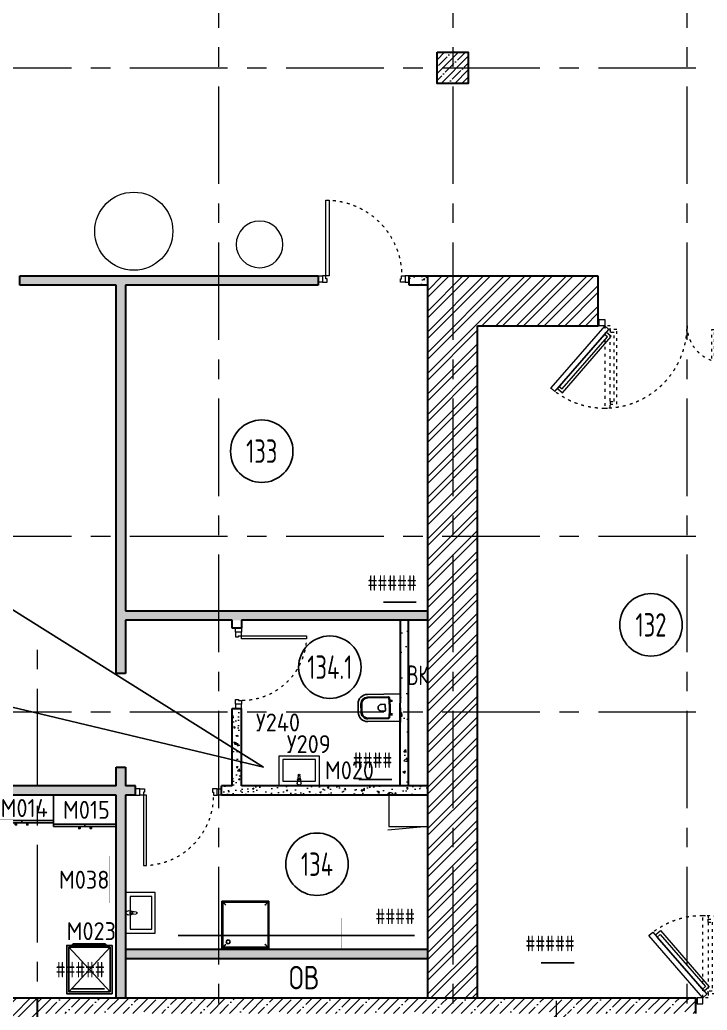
# Model space of a CAD drawing. Header units: millimetres. Extents: x -13407 to 8063098, y -2635 to 109271.
# Drawn here: x 6025 to 14830, y 27320 to 40010 of the extents above; entities that cross this region are included whole.
import ezdxf
from ezdxf import colors
from ezdxf.entities.mleader import LeaderData, LeaderLine
from ezdxf.enums import TextEntityAlignment as Align
from ezdxf.math import Vec2, Vec3

# ---------------------------------------------------------------- set-up
doc = ezdxf.new("R2010")
doc.units = ezdxf.units.MM
doc.linetypes.add('ACAD_ISO03W100', pattern=[30, 12, -18])
doc.linetypes.add('CENTER', pattern=[2, 1.25, -0.25, 0.25, -0.25])
doc.layers.get('Defpoints').update_dxf_attribs({"color": 6})
for name, color, linetype, lineweight in [('АР_Двери', 5, 'Continuous', 18), ('АР_Колонны', 5, 'Continuous', 30), ('АР_Колонны Штрих', 250, 'Continuous', 5), ('АР_Маркер экспликации', 239, 'Continuous', 13), ('АР_Номер помещения', 1, 'Continuous', 25), ('АР_Оси', 193, 'Continuous', 9), ('АР_Перегородки газоблок', 165, 'Continuous', 30), ('АР_Перегородки газоблок_Штрих', 165, 'Continuous', 5), ('АР_Помещения_площадь', 19, 'Continuous', 9), ('АР_Сущ Несущая стена', 202, 'Continuous', 30), ('АР_Штриховка кирпич', 250, 'Continuous', 9), ('АР_Штриховка монолит', 250, 'Continuous', 9), ('ТХ_мебель передв', 250, 'Continuous', 13), ('ТХ_ОСНОВНОЙ', 103, 'Continuous', 25)]:
    doc.layers.add(name, color=color, linetype=linetype, lineweight=lineweight)
for name, color, linetype in [('АР_Отверстия', 251, 'Continuous'), ('ТХ ОБОРУДОВАНИЕ', 250, 'Continuous'), ('ТХ_мебель_мед', 210, 'Continuous'), ('ТХ_мебель_мед_поз', 210, 'Continuous'), ('ТХ_обор_бытовое', 14, 'Continuous'), ('ТХ_обор_мед', 212, 'Continuous'), ('ТХ_обор_мед_поз', 212, 'Continuous'), ('ТХ_сантехника', 253, 'Continuous')]:
    doc.layers.add(name, color=color, linetype=linetype)
doc.layers.get('АР_Маркер экспликации').off()
doc.styles.add('ICOCPEUR', font='isocpeur.ttf')
doc.styles.add('ISOCPEUR', font='isocpeur.ttf', dxfattribs={"width": 0.7})
doc.styles.add('ISOCPEUR_1', font='isocpeur.ttf', dxfattribs={"width": 0.9, "height": 250})
doc.styles.get("Standard").update_dxf_attribs({"font": 'arial.ttf'})
doc.styles.add('Архитект', font='isocpeur.ttf', dxfattribs={"width": 0.8, "oblique": 8})
pattern_1 = [(50, (211803.85, -55205.68), (215.17805, -18.82564), [22.5, -247.5]), (355, (211803.85, -55205.68), (-41.6254, 225.65764), [18, -198]), (100.45144, (211821.79, -55207.25), (173.55265, 206.832), [19.12206, -210.34263]), (46.1842, (211803.85, -55145.68), (320.1724, -49.65578), [33.75, -371.25]), (96.63564, (211830.53, -55149.82), (280.3986, 292.2356), [28.6831, -315.51413]), (351.18416, (211803.85, -55145.68), (280.3986, 292.2356), [27, -297]), (21, (211833.85, -55160.68), (179.07212, -120.78567), [22.5, -247.5]), (326, (211833.85, -55160.68), (72.9946, 217.54501), [18, -198]), (71.45144, (211848.78, -55170.75), (252.06671, 96.75935), [19.12206, -210.34263]), (37.5, (211803.85, -55205.68), (3.647957, 99.868156), [0, -195.6, 0, -201, 0, -198.75]), (7.5, (211803.85, -55205.68), (78.92086, 118.323514), [0, -114.6, 0, -191.1, 0, -75.75]), (327.5, (211736.95, -55205.68), (160.14673, -6.766462), [0, -75, 0, -234, 0, -310.5]), (317.5, (211706.95, -55205.68), (174.95585, 30.031495), [0, -97.5, 0, -155.4, 0, -220.5])]
pattern_2 = [(45, (-951676.66, 109617.1), (-132.58252, 132.58252), []), (45, (-951588.28, 109617.1), (-132.58252, 132.58252), [])]

# ---------------------------------------------------------------- blocks, each defined once
blk = doc.blocks.new('*U322')
at = {"color": 253}
blk.add_lwpolyline([(-100, 80), (-100, 910), (-140, 910), (-140, 80)], close=True, dxfattribs=at)
for points in [[(-1030, 0), (-1030, 80), (-975, 80), (-975, 0), (-1030, 0)], [(-975, 80), (-975, 0), (-915, 0), (-915, 40), (-930, 40), (-930, 80), (-975, 80)], [(-55, 80), (-55, 0), (-115, 0), (-115, 40), (-100, 40), (-100, 80), (-55, 80)], [(0, 0), (0, 80), (-55, 80), (-55, 0), (0, 0)]]:
    blk.add_lwpolyline(points, dxfattribs=at)
at = {"color": 253, "linetype": 'ACAD_ISO03W100', "ltscale": 3}
blk.add_arc((-100, 80), 830, 90, 180, dxfattribs=at)
blk = doc.blocks.new('*U323')
at = {"color": 253}
blk.add_lwpolyline([(-100, 80), (-100, 980), (-140, 980), (-140, 80)], close=True, dxfattribs=at)
for points in [[(-1100, 0), (-1100, 80), (-1045, 80), (-1045, 0), (-1100, 0)], [(-1045, 80), (-1045, 0), (-985, 0), (-985, 40), (-1000, 40), (-1000, 80), (-1045, 80)], [(-55, 80), (-55, 0), (-115, 0), (-115, 40), (-100, 40), (-100, 80), (-55, 80)], [(0, 0), (0, 80), (-55, 80), (-55, 0), (0, 0)]]:
    blk.add_lwpolyline(points, dxfattribs=at)
at = {"color": 253, "linetype": 'ACAD_ISO03W100', "ltscale": 3}
blk.add_arc((-100, 80), 900, 90, 180, dxfattribs=at)
blk = doc.blocks.new('*U325')
at = {"color": 253}
blk.add_lwpolyline([(-100, 80), (-100, 1050), (-140, 1050), (-140, 80)], close=True, dxfattribs=at)
for points in [[(-1170, 0), (-1170, 80), (-1115, 80), (-1115, 0), (-1170, 0)], [(-1115, 80), (-1115, 0), (-1055, 0), (-1055, 40), (-1070, 40), (-1070, 80), (-1115, 80)], [(-55, 80), (-55, 0), (-115, 0), (-115, 40), (-100, 40), (-100, 80), (-55, 80)], [(0, 0), (0, 80), (-55, 80), (-55, 0), (0, 0)]]:
    blk.add_lwpolyline(points, dxfattribs=at)
at = {"color": 253, "linetype": 'ACAD_ISO03W100', "ltscale": 3}
blk.add_arc((-100, 80), 970, 90, 180, dxfattribs=at)
blk = doc.blocks.new('*U564')
at = {"layer": 'Defpoints', "color": 253}
blk.add_line((-12781, 371), (-13203, 371), dxfattribs=at)
at = {"layer": 'АР_Номер помещения', "color": 253}
blk.add_circle((-18503, 3294), 400, dxfattribs=at)
at = {"layer": 'Defpoints', "color": 253, "style": 'ISOCPEUR', "width": 0.7}
blk.add_attdef('ПЛОЩАДЬ_ПОМЕЩЕНИЯ', text='', height=200, dxfattribs=at).set_placement((-12776, 618), align=Align.MIDDLE_RIGHT)
at = {"layer": 'Defpoints', "color": 253, "style": 'ISOCPEUR', "width": 0.7, "flags": 1}
blk.add_attdef('КАТЕГОРИЯ', (-499, -2092), '', height=250, dxfattribs=at)
at = {"layer": 'АР_Номер помещения', "color": 253, "style": 'ISOCPEUR', "width": 0.7}
blk.add_attdef('НОМЕР_ПОМЕЩЕНИЯ', text='', height=300, dxfattribs=at).set_placement((-18503, 3294), align=Align.MIDDLE_CENTER)
at = {"layer": 'АР_Помещения_площадь', "color": 253, "lineweight": 30, "width": 0.7, "flags": 104}
blk.add_attdef('ИМЯ_ПОМЕЩЕНИЯ', text='', height=100, dxfattribs=at).set_placement((158, 1217), align=Align.MIDDLE_CENTER)
blk = doc.blocks.new('*U565')
at = {"layer": 'Defpoints', "color": 253}
blk.add_line((-18985, 274), (-19407, 274), dxfattribs=at)
at = {"layer": 'АР_Номер помещения', "color": 253}
blk.add_circle((-20965, 2209), 400, dxfattribs=at)
at = {"layer": 'Defpoints', "color": 253, "style": 'ISOCPEUR', "width": 0.7}
blk.add_attdef('ПЛОЩАДЬ_ПОМЕЩЕНИЯ', text='', height=200, dxfattribs=at).set_placement((-18980, 520), align=Align.MIDDLE_RIGHT)
at = {"layer": 'Defpoints', "color": 253, "style": 'ISOCPEUR', "width": 0.7, "flags": 1}
blk.add_attdef('КАТЕГОРИЯ', (-499, -2092), '', height=250, dxfattribs=at)
at = {"layer": 'АР_Номер помещения', "color": 253, "style": 'ISOCPEUR', "width": 0.7}
blk.add_attdef('НОМЕР_ПОМЕЩЕНИЯ', text='', height=300, dxfattribs=at).set_placement((-20965, 2209), align=Align.MIDDLE_CENTER)
at = {"layer": 'АР_Помещения_площадь', "color": 253, "lineweight": 30, "width": 0.7, "flags": 104}
blk.add_attdef('ИМЯ_ПОМЕЩЕНИЯ', text='', height=100, dxfattribs=at).set_placement((158, 1217), align=Align.MIDDLE_CENTER)
blk = doc.blocks.new('*U566')
at = {"layer": 'Defpoints', "color": 253}
blk.add_line((-17463, -198), (-17885, -198), dxfattribs=at)
at = {"layer": 'АР_Номер помещения', "color": 253}
blk.add_circle((-16480, 4131), 400, dxfattribs=at)
at = {"layer": 'Defpoints', "color": 253, "style": 'ISOCPEUR', "width": 0.7}
blk.add_attdef('ПЛОЩАДЬ_ПОМЕЩЕНИЯ', text='', height=200, dxfattribs=at).set_placement((-17458, 48), align=Align.MIDDLE_RIGHT)
at = {"layer": 'Defpoints', "color": 253, "style": 'ISOCPEUR', "width": 0.7, "flags": 1}
blk.add_attdef('КАТЕГОРИЯ', (-499, -2092), '', height=250, dxfattribs=at)
at = {"layer": 'АР_Номер помещения', "color": 253, "style": 'ISOCPEUR', "width": 0.7}
blk.add_attdef('НОМЕР_ПОМЕЩЕНИЯ', text='', height=300, dxfattribs=at).set_placement((-16480, 4131), align=Align.MIDDLE_CENTER)
at = {"layer": 'АР_Помещения_площадь', "color": 253, "lineweight": 30, "width": 0.7, "flags": 104}
blk.add_attdef('ИМЯ_ПОМЕЩЕНИЯ', text='', height=100, dxfattribs=at).set_placement((158, 1217), align=Align.MIDDLE_CENTER)
blk = doc.blocks.new('унитаз поликлиники')
at = {"color": 253}
for p, q in [((0, 175), (0, -175)), ((0, 175), (420, 175)), ((420, 139), (150, 139)), ((420, 129), (157, 129)), ((126, 87), (100, 87)), ((112, 73), (112, 100)), ((192, -34), (192, 34)), ((242, 44), (202, 44)), ((494, 57), (494, -57)), ((504, 55), (504, -55)), ((540, 55), (540, -55)), ((126, -87), (99, -86)), ((112, -73), (112, -100)), ((242, -44), (202, -44)), ((0, -175), (420, -175)), ((420, -139), (148, -139)), ((420, -129), (155, -129))]:
    blk.add_line(p, q, dxfattribs=at)
for centre, radius, start, end in [((420, 55), 120, 0, 90), ((420, 55), 83.5, 359.8619, 90.3335), ((420, 55), 74, 0, 90), ((242, 0), 43.7, 270, 90), ((420, -55), 120, 270, 0), ((420, -55), 84, 270, 0), ((420, -55), 74, 270, 358.4018)]:
    blk.add_arc(centre, radius, start, end, dxfattribs=at)
at = {"color": 253, "extrusion": (0, 0, -1)}
for centre, major_axis, ratio, start_param, end_param in [((1158, 0), (-731, -726), 0.993775, 0.659849, 0.910919), ((150, 127), (-5.6, -10.5), 0.821373, 1.269211, 2.570669), ((154, 120), (-5.61, -7.72), 0.798093, 1.232924, 2.686723), ((112, 87), (3.55, 3.55), 1, 5.504025, 11.78721), ((984, 0), (-23, -941), 0.89728, 1.422258, 1.677847), ((155, -117), (5.3, -10.4), 0.842984, 0.549902, 1.8819), ((202, -33), (4.12, -9.49), 0.964797, 0.42926, 1.943413), ((148, -127), (5.4, -10.4), 0.836443, 0.56114, 1.877577)]:
    blk.add_ellipse(centre, major_axis=major_axis, ratio=ratio, start_param=start_param, end_param=end_param, dxfattribs=at)
at = {"color": 253}
for centre, major_axis, ratio, start_param, end_param in [((202, 33), (4.12, 9.49), 0.964797, 0.42926, 1.943413), ((112, -87), (3.54, -3.55), 1, 5.504025, 11.78721)]:
    blk.add_ellipse(centre, major_axis=major_axis, ratio=ratio, start_param=start_param, end_param=end_param, dxfattribs=at)
blk = doc.blocks.new('Из_буфера27431')
at = {"color": 253, "linetype": 'Continuous', "lineweight": 5}
for p, q in [((-139, 11), (-86, 18)), ((-139, 11), (-86, 18)), ((-76, 21), (-34, 25)), ((-76, 21), (-34, 25)), ((-59, 14), (-74, 14)), ((-59, 14), (-74, 14)), ((-59, -14), (-59, 14)), ((-59, -14), (-59, 14)), ((-86, -18), (-139, -11)), ((-86, -18), (-139, -11)), ((-34, -25), (-76, -21)), ((-34, -25), (-76, -21)), ((-74, -14), (-59, -14)), ((-74, -14), (-59, -14))]:
    blk.add_line(p, q, dxfattribs=at)
for points in [[(0, -260), (-380, -260), (-380, 260), (0, 260)], [(-59, -210), (-339, -210), (-339, 210), (-59, 210)], [(-59, -210), (-339, -210), (-339, 210), (-59, 210)]]:
    blk.add_lwpolyline(points, close=True, dxfattribs=at)
for centre, radius, start, end in [((-137, 0), 11.2, 97.1389, 262.8611), ((-137, 0), 11.2, 97.1389, 262.8611), ((-74, 0), 21.1, 122.771, 237.229), ((-74, 0), 21.1, 122.771, 237.229), ((-74, 0), 13.6, 90, 270), ((-74, 0), 13.6, 90, 270), ((-74, 0), 21.1, 95.1696, 122.771), ((-74, 0), 21.1, 95.1696, 122.771), ((-34, 0), 25, 270, 90), ((-34, 0), 25, 270, 90), ((-74, 0), 21.1, 237.229, 264.8304), ((-74, 0), 21.1, 237.229, 264.8304)]:
    blk.add_arc(centre, radius, start, end, dxfattribs=at)
blk = doc.blocks.new('Из_буфера30949')
at = {"color": 253}
for p, q in [((-600, 0), (-600, 600)), ((-600, 600), (0, 600)), ((-590, 590), (-590, 10)), ((-10, 590), (-590, 590)), ((-10, 10), (-10, 590)), ((0, 600), (0, 0)), ((0, 0), (-600, 0)), ((-590, 10), (-10, 10))]:
    blk.add_line(p, q, dxfattribs=at)
for start, end in [(90, 270), (270, 90)]:
    blk.add_arc((-80, 80), 25, start, end, dxfattribs=at)
for points, knots in [([(-550, 550), (-553, 554), (-559, 559), (-565, 565), (-569, 569), (-572, 572), (-575, 575), (-578, 578), (-580, 580), (-582, 582), (-585, 585), (-587, 587), (-589, 589), (-590, 590), (-590, 590)], [0, 0, 0, 0, 0.166667, 0.25, 0.333333, 0.375, 0.416667, 0.5, 0.541667, 0.583333, 0.666667, 0.75, 0.833333, 1, 1, 1, 1]), ([(-50, 550), (-46, 553), (-41, 559), (-35, 565), (-31, 569), (-28, 572), (-25, 575), (-22, 578), (-20, 580), (-18, 582), (-15, 585), (-13, 587), (-11, 589), (-10, 590), (-10, 590)], [0, 0, 0, 0, 0.166667, 0.25, 0.333333, 0.375, 0.416667, 0.5, 0.541667, 0.583333, 0.666667, 0.75, 0.833333, 1, 1, 1, 1]), ([(-550, 50), (-554, 47), (-559, 41), (-565, 35), (-569, 31), (-572, 28), (-575, 25), (-578, 22), (-580, 20), (-582, 18), (-585, 15), (-587, 13), (-589, 11), (-590, 10), (-590, 10)], [0, 0, 0, 0, 0.166667, 0.25, 0.333333, 0.375, 0.416667, 0.5, 0.541667, 0.583333, 0.666667, 0.75, 0.833333, 1, 1, 1, 1]), ([(-10, 10), (-10, 10), (-11, 11), (-13, 13), (-15, 15), (-18, 18), (-20, 20), (-22, 22), (-25, 25), (-28, 28), (-31, 31), (-35, 35), (-41, 41), (-47, 46), (-50, 50)], [-1, -1, -1, -1, -0.833333, -0.75, -0.666667, -0.583333, -0.541667, -0.5, -0.416667, -0.375, -0.333333, -0.25, -0.166667, 0, 0, 0, 0])]:
    blk.add_open_spline(points, degree=3, knots=knots, dxfattribs=at)
blk = doc.blocks.new('*U592')
at = {"layer": 'Defpoints', "color": 253}
blk.add_line((-16432, 469), (-16854, 469), dxfattribs=at)
at = {"layer": 'АР_Номер помещения', "color": 253}
blk.add_circle((-17226, 1908), 400, dxfattribs=at)
at = {"layer": 'Defpoints', "color": 253, "style": 'ISOCPEUR', "width": 0.7}
blk.add_attdef('ПЛОЩАДЬ_ПОМЕЩЕНИЯ', text='', height=200, dxfattribs=at).set_placement((-16427, 716), align=Align.MIDDLE_RIGHT)
at = {"layer": 'Defpoints', "color": 253, "style": 'ISOCPEUR', "width": 0.7, "flags": 1}
blk.add_attdef('КАТЕГОРИЯ', (-499, -2092), '', height=250, dxfattribs=at)
at = {"layer": 'АР_Номер помещения', "color": 253, "style": 'ISOCPEUR', "width": 0.7}
blk.add_attdef('НОМЕР_ПОМЕЩЕНИЯ', text='', height=300, dxfattribs=at).set_placement((-17226, 1908), align=Align.MIDDLE_CENTER)
at = {"layer": 'АР_Помещения_площадь', "color": 253, "lineweight": 30, "width": 0.7, "flags": 104}
blk.add_attdef('ИМЯ_ПОМЕЩЕНИЯ', text='', height=100, dxfattribs=at).set_placement((158, 1217), align=Align.MIDDLE_CENTER)
blk = doc.blocks.new('*U593')
at = {"layer": 'Defpoints', "color": 253}
blk.add_line((-16493, 710), (-19520, 710), dxfattribs=at)
at = {"layer": 'АР_Номер помещения', "color": 253}
blk.add_circle((-17741, 1625), 400, dxfattribs=at)
at = {"layer": 'Defpoints', "color": 253, "style": 'ISOCPEUR', "width": 0.7}
blk.add_attdef('ПЛОЩАДЬ_ПОМЕЩЕНИЯ', text='', height=200, dxfattribs=at).set_placement((-16488, 956), align=Align.MIDDLE_RIGHT)
at = {"layer": 'Defpoints', "color": 253, "style": 'ISOCPEUR', "width": 0.7, "flags": 1}
blk.add_attdef('КАТЕГОРИЯ', (-499, -2092), '', height=250, dxfattribs=at)
at = {"layer": 'АР_Номер помещения', "color": 253, "style": 'ISOCPEUR', "width": 0.7}
blk.add_attdef('НОМЕР_ПОМЕЩЕНИЯ', text='', height=300, dxfattribs=at).set_placement((-17741, 1625), align=Align.MIDDLE_CENTER)
at = {"layer": 'АР_Помещения_площадь', "color": 253, "lineweight": 30, "width": 0.7, "flags": 104}
blk.add_attdef('ИМЯ_ПОМЕЩЕНИЯ', text='', height=100, dxfattribs=at).set_placement((158, 1217), align=Align.MIDDLE_CENTER)
blk = doc.blocks.new('дв.1700')
at = {"layer": 'АР_Двери', "color": 253}
for points in [[(-87, 0), (-87, -80), (-70, -80), (-70, 0), (-87, 0)], [(-70, -80), (-70, 0), (0, 0), (0, -30), (0, -30), (0, -80), (-70, -80)], [(1596, -80), (1596, 0), (1526, 0), (1526, -30), (1526, -30), (1526, -80), (1596, -80)], [(1613, 0), (1613, -80), (1596, -80), (1596, 0), (1613, 0)]]:
    blk.add_lwpolyline(points, dxfattribs=at)
for points in [[(0, -80), (-692, -876), (-639, -922), (53, -126)], [(1997, -150), (1526, -150), (1526, -80), (1997, -80)], [(20, -164), (-606, -884), (-542, -940), (84, -219)], [(-3, -190), (-583, -858), (-546, -890), (35, -223)], [(1947, -235), (1576, -235), (1576, -150), (1947, -150)], [(1912, -200), (1611, -200), (1611, -150), (1912, -150)]]:
    blk.add_lwpolyline(points, close=True, dxfattribs=at)
at = {"layer": 'АР_Двери', "color": 253, "linetype": 'ACAD_ISO03W100', "ltscale": 3}
for points in [[(0, -80), (0, -1135), (70, -1135), (70, -80)], [(1456, -551), (1456, -80), (1526, -80), (1526, -551)]]:
    blk.add_lwpolyline(points, close=True, dxfattribs=at)
for points in [[(70, -1050), (70, -1085), (155, -1085), (155, -130), (70, -130), (70, -165)], [(70, -1050), (120, -1050), (120, -165), (70, -165)], [(1456, -466), (1456, -501), (1371, -501), (1371, -130), (1456, -130), (1456, -165)], [(1456, -466), (1406, -466), (1406, -165), (1456, -165)]]:
    blk.add_lwpolyline(points, dxfattribs=at)
for centre, radius, start, end in [((0, -80), 1055, 229, 0), ((1526, -80), 471, 180, 351.4758)]:
    blk.add_arc(centre, radius, start, end, dxfattribs=at)
blk = doc.blocks.new('У012')
at = {"layer": 'ТХ_мебель передв', "color": 253}
blk.add_open_spline([(-181454, 44964, -1), (-181454, 44799, -1), (-181586, 44667, -1), (-181750, 44667, -1), (-181920, 44667, -1), (-182052, 44799, -1), (-182052, 44964, -1), (-182052, 45133, -1), (-181920, 45265, -1), (-181750, 45265, -1), (-181586, 45265, -1), (-181454, 45133, -1), (-181454, 44964, -1)], degree=3, knots=[0, 0, 0, 0, 1, 1, 1, 2, 2, 2, 3, 3, 3, 4, 4, 4, 4], dxfattribs=at)
blk = doc.blocks.new('У240')
at = {"layer": 'ТХ_обор_бытовое', "color": 253, "lineweight": 0, "ltscale": 100, "transparency": 33554687, "const_width": 2}
blk.add_lwpolyline([(259065, 2932), (259065, 3192), (259215, 3192), (259215, 2932)], close=True, dxfattribs=at)
blk = doc.blocks.new('Шкаф для ПУИ 500х400')
at = {"color": 253}
blk.add_line((400, 0), (450, -510), dxfattribs=at)
blk.add_lwpolyline([(400, -500), (400, 0), (0, 0), (0, -500)], close=True, dxfattribs=at)
blk = doc.blocks.new('У204-3')
at = {"layer": 'ТХ_мебель передв', "color": 253, "ltscale": 100, "const_width": 2}
blk.add_lwpolyline([(-241363, 82602.5), (-240363, 82602.5), (-240363, 82202.5), (-241363, 82202.5)], close=True, dxfattribs=at)
blk = doc.blocks.new('У334')
at = {"layer": 'ТХ_мебель передв', "color": 253, "const_width": 2}
blk.add_lwpolyline([(-178809, 137816), (-178209, 137816), (-178209, 137416), (-178809, 137416)], close=True, dxfattribs=at)
blk = doc.blocks.new('МО482')
at = {"color": 253, "ltscale": 100}
for p, q in [((7028623, 1188374), (7029195, 1188902)), ((7029238, 1188844), (7029238, 1188441))]:
    blk.add_line(p, q, dxfattribs=at)
at = {"color": 253}
blk.add_line((7028623, 1188902), (7029195, 1188374), dxfattribs=at)
at = {"color": 253, "ltscale": 100}
for points in [[(7028599, 1188348), (7028599, 1188928), (7029219, 1188928), (7029219, 1188348)], [(7028623, 1188374), (7028623, 1188902), (7029195, 1188902), (7029195, 1188374)]]:
    blk.add_lwpolyline(points, close=True, dxfattribs=at)
for centre, start, end in [((7029219, 1188839), 13.6333, 89.6875), ((7029219, 1188446), 270.3125, 346.3667)]:
    blk.add_arc(centre, 20.2, start, end, dxfattribs=at)
blk = doc.blocks.new('М038')
at = {"layer": 'ТХ_обор_мед', "color": 253, "lineweight": 0, "const_width": 2}
blk.add_lwpolyline([(-244299, 81707), (-244299, 81787), (-243699, 81787), (-243699, 81707)], close=True, dxfattribs=at)
blk = doc.blocks.new('шкаф 800х350')
at = {"color": 253, "extrusion": (-6.19742e-05, 0.000470712, 1)}
blk.add_line((-6076, 23245, -1), (-6076, 22435, -1), dxfattribs=at)
at = {"color": 253}
blk.add_line((-6076, 22840, -1), (-6104, 22839, -1), dxfattribs=at)
blk.add_lwpolyline([(-6104, 22435), (-5752, 22435), (-5752, 23245), (-6104, 23245)], close=True, dxfattribs=at)
at = {"color": 253, "extrusion": (-6.19742e-05, 0.000470712, 1), "elevation": 11}
for points in [[(-6104, 22917), (-6104, 22901), (-6132, 22901), (-6132, 22917)], [(-6104, 22755), (-6104, 22772), (-6132, 22772), (-6132, 22755)]]:
    blk.add_lwpolyline(points, close=True, dxfattribs=at)
blk = doc.blocks.new('шкаф 800х400')
at = {"color": 253, "extrusion": (-6.19742e-05, 0.000470712, 1)}
blk.add_line((33914, 27217, 0), (33914, 26417, 0), dxfattribs=at)
at = {"color": 253}
blk.add_line((33914, 26817, 0), (33886, 26816, 0), dxfattribs=at)
at = {"color": 253, "elevation": 1}
blk.add_lwpolyline([(33886, 26417), (34286, 26417), (34286, 27217), (33886, 27217)], close=True, dxfattribs=at)
at = {"color": 253, "extrusion": (-6.19742e-05, 0.000470712, 1), "elevation": 11}
for points in [[(33886, 26894), (33886, 26877), (33858, 26877), (33858, 26894)], [(33886, 26732), (33886, 26748), (33858, 26748), (33858, 26732)]]:
    blk.add_lwpolyline(points, close=True, dxfattribs=at)
blk = doc.blocks.new('У014')
at = {"layer": 'ТХ_мебель передв', "color": 253}
blk.add_circle((-169652, 43208, -1), 500, dxfattribs=at)

msp = doc.modelspace()

# ---------------------------------------------------------------- hatches: boundary and pattern name
at = {"layer": 'АР_Колонны Штрих', "ltscale": 100}
h = msp.add_hatch(dxfattribs=at)
h.set_pattern_fill('ANSI35', color=253, scale=500)
h.set_pattern_definition([(45, (-945682.16, 79466.47), (-88.388348, 88.388348), []), (45, (-945593.77, 79466.47), (-88.388348, 88.388348), [156.25, -31.25, 0, -31.25])])
h.paths.add_polyline_path([(11769.9, 39595), (11369.9, 39595), (11369.9, 39195), (11769.9, 39195)])
at = {"layer": 'АР_Перегородки газоблок_Штрих', "ltscale": 100}
h = msp.add_hatch(dxfattribs=at)
h.set_pattern_fill('AR-CONC', color=253, scale=30)
h.set_pattern_definition(pattern_1)
h.paths.add_polyline_path([(7377.5, 36610), (9846.3, 36610), (9846.3, 36730), (6025, 36730), (6025.1, 36610), (7257.5, 36610), (7257.5, 31634.9), (7377.5, 31634.9), (7377.5, 32317), (11249, 32317), (11249.8, 32317.9), (11249.8, 32437), (7377.5, 32437)])
h = msp.add_hatch(dxfattribs=at)
h.set_pattern_fill('AR-CONC', color=253, scale=30)
h.set_pattern_definition(pattern_1)
h.paths.add_polyline_path([(11249.8, 36730), (11011.3, 36730), (11011.3, 36610), (11249.8, 36610)])
h = msp.add_hatch(dxfattribs=at)
h.set_pattern_fill('AR-CONC', color=253, scale=2)
h.set_pattern_definition([(50, (-469113.76, -140154.27), (364.36934, -31.87817), [38.1, -419.1]), (355, (-469113.76, -140154.27), (-70.48684, 382.1137), [30.48, -335.28117]), (100.451445, (-469083.4, -140156.92), (293.8825, 350.2355), [32.38002, -356.1805]), (46.1842, (-469113.76, -140052.67), (542.1581, -84.08466), [57.15, -628.65]), (96.63556, (-469068.6, -140059.67), (474.80827, 494.85225), [48.57005, -534.2712]), (351.18415, (-469113.76, -140052.67), (474.80827, 494.85225), [45.71993, -502.91946]), (21, (-469062.96, -140078.07), (303.22878, -204.5304), [38.1, -419.1]), (326, (-469062.96, -140078.07), (123.60406, 368.37593), [30.48, -335.28]), (71.451445, (-469037.7, -140095.1), (426.83284, 163.84554), [32.38002, -356.17988]), (37.5, (-469113.76, -140154.27), (6.177207, 169.110078), [0, -331.216, 0, -340.36, 0, -336.55]), (7.5, (-469113.76, -140154.27), (133.639325, 200.36115), [0, -194.056, 0, -323.596, 0, -128.27]), (327.5, (-469227.05, -140154.27), (271.18119, -11.457488), [0, -127, 0, -396.24, 0, -525.78]), (317.5, (-469277.85, -140154.27), (296.25836, 50.85298), [0, -165.1, 0, -263.144, 0, -373.38])])
h.paths.add_polyline_path([(10901, 32315.7), (10900.2, 30193.7), (10999, 30195.1), (10999.8, 32317)])
h = msp.add_hatch(dxfattribs=at)
h.set_pattern_fill('AR-CONC', color=253, scale=30)
h.set_pattern_definition(pattern_1)
h.paths.add_polyline_path([(11249.8, 30195.1), (8865.9, 30195.3), (8866.4, 31217), (8855.6, 31217), (8865.8, 31217), (8866.4, 31217), (8865.8, 31217), (8855.6, 31217), (8866.4, 31217), (8746.8, 31216.9), (8745.9, 30195.2), (8607.9, 30195.1), (8607.9, 30075.1), (11249.8, 30075.1)])
h = msp.add_hatch(dxfattribs=at)
h.set_pattern_fill('AR-CONC', color=253, scale=30)
h.set_pattern_definition(pattern_1)
h.paths.add_polyline_path([(7507.9, 30195.1), (7377.5, 30195.1), (7377.5, 30434.9), (7257.5, 30434.9), (7257.5, 30195.1), (3560.1, 30195.1), (3560.1, 30556.3), (3440.1, 30556.3), (3440.1, 30075.1), (7257.5, 30075.1), (7257.5, 27480), (7377.5, 27480), (7377.5, 28067.4), (7377.5, 27982.4), (11249.4, 27982.4), (11250, 28102.4), (7377.3, 28102.4), (7377.5, 30075.1), (7507.9, 30075.1)])
at = {"layer": 'АР_Штриховка кирпич', "ltscale": 100}
h = msp.add_hatch(dxfattribs=at)
h.set_pattern_fill('ANSI32', color=253, scale=500)
h.set_pattern_definition(pattern_2)
h.paths.add_polyline_path([(13430, 36729.6), (11249.8, 36730), (11249.9, 27480.1), (11889.9, 27479.9), (11889.8, 36089.2), (13430, 36090.4)])
h = msp.add_hatch(dxfattribs=at)
h.set_pattern_fill('ANSI32', color=253, scale=500)
h.set_pattern_definition(pattern_2)
h.paths.add_polyline_path([(-110.2, 28495), (-750.2, 28495), (-750.2, 26840), (6250, 26840), (6250, 27480), (-110.1, 27480)])
at = {"layer": 'АР_Штриховка монолит', "ltscale": 100}
h = msp.add_hatch(dxfattribs=at)
h.set_pattern_fill('ANSI35', color=253, scale=700)
h.set_pattern_definition([(45, (-938746.6, 75713.59), (-123.743687, 123.743687), []), (45, (-938622.85, 75713.59), (-123.743687, 123.743687), [218.75, -43.75, 0, -43.75])])
h.paths.add_polyline_path([(6450, 27280), (12825, 27280), (12825, 19455.2), (13025, 19455.2), (13025, 27280), (14685.5, 27280), (14685.5, 27480), (6250, 27480), (6250, 27280), (6450, 27280)])

# ---------------------------------------------------------------- linework, layer by layer
at = {"layer": 'АР_Колонны', "color": 253, "ltscale": 100}
msp.add_lwpolyline([(11369.9, 39595), (11769.9, 39595), (11769.9, 39195), (11369.9, 39195)], close=True, dxfattribs=at)
at = {"layer": 'АР_Оси', "color": 253, "linetype": 'CENTER', "ltscale": 1000}
for p, q in [((8569.9, 79157.5), (8569.9, 23425.1)), ((11569.9, 79157.5), (11569.9, 23425.1)), ((14569.9, 79157.5), (14569.9, 23425.1)), ((-12563.8, 39395), (70614.6, 39395)), ((-12563.8, 33395), (70614.6, 33395)), ((6250, -1811.3), (6250, 32072.7)), ((-12563.8, 31145), (70614.6, 31145)), ((12900, -1811.3), (12900, 27571.3)), ((-12563.8, 27480), (71033.4, 27480))]:
    msp.add_line(p, q, dxfattribs=at)
at = {"layer": 'АР_Перегородки газоблок', "color": 253, "ltscale": 100}
for points in [[(6025.1, 36610), (6025, 36730)], [(6025, 36730), (9846.3, 36730)], [(9846.3, 36730), (9846.3, 36610)], [(11011.3, 36610), (11011.3, 36730)], [(11011.3, 36730), (11249.8, 36730)], [(7257.5, 36610), (6025.1, 36610)], [(7257.5, 31634.9), (7257.5, 36610)], [(9846.3, 36610), (7377.5, 36610)], [(7377.5, 36610), (7377.5, 32437)], [(11249.8, 36610), (11011.3, 36610)], [(7377.5, 32437), (11249.8, 32437)], [(7377.5, 32317), (7377.5, 31634.9)], [(8746.4, 32317), (7377.5, 32317)], [(8746.4, 32217), (8746.4, 32317)], [(11249.8, 32317), (8866.4, 32317)], [(8866.4, 32317), (8866.4, 32317)], [(8866.4, 32317), (8866.4, 32217)], [(10899, 30195.1), (10899.8, 32317)], [(10999.8, 32317), (10999, 30195.1)], [(8866.4, 32217), (8746.4, 32217)], [(7377.5, 31634.9), (7257.5, 31634.9)], [(8746.4, 31187.1), (8866.4, 31187)], [(8746.4, 30195.1), (8746.4, 31187.1)], [(8866.4, 30195.1), (8866.4, 31187)], [(7257.5, 30195.1), (7257.5, 30434.9)], [(7257.5, 30434.9), (7377.5, 30434.9)], [(7377.5, 30434.9), (7377.5, 30195.1)], [(7257.5, 30075.1), (3440.1, 30075.1)], [(7257.5, 30195.1), (3560.1, 30195.1)], [(7257.5, 27480), (7257.5, 30075.1)], [(7507.9, 30195.1), (7377.5, 30195.1)], [(7377.5, 30075.1), (7377.5, 28067.4)], [(7507.9, 30075.1), (7377.5, 30075.1)], [(7507.9, 30075.1), (7507.9, 30195.1)], [(8607.9, 30075.1), (8607.9, 30195.1)], [(8746.4, 30195.1), (8607.9, 30195.1)], [(11249.8, 30075.1), (8607.9, 30075.1)], [(11249.8, 30195.1), (8866.4, 30195.1)], [(7377.5, 28102.4), (11249.8, 28102.4)], [(7377.5, 28067.4), (7377.5, 27480)], [(7377.5, 27982.4), (11249.8, 27982.4)]]:
    msp.add_lwpolyline(points, dxfattribs=at)
at = {"layer": 'АР_Сущ Несущая стена', "color": 253, "ltscale": 100}
for p, q in [((11249.8, 36730), (13430, 36730)), ((11249.8, 27480), (11249.8, 36730)), ((13430, 36730), (13430, 36090)), ((11889.8, 36090), (13430, 36090)), ((11889.8, 27480), (11889.8, 36090)), ((-110.2, 27480), (14685.5, 27480)), ((6250, 9610), (6250, 27480)), ((14685.5, 27280), (14685.5, 27480))]:
    msp.add_line(p, q, dxfattribs=at)

# ---------------------------------------------------------------- block references
at = {"layer": 'АР_Двери', "color": 253, "xscale": -1}
msp.add_blockref('*U325', (9846.3, 36650), dxfattribs=at)
at = {"layer": 'АР_Двери', "color": 253}
msp.add_blockref('дв.1700', (13517, 36170), dxfattribs=at)
at = {"layer": 'АР_Двери', "color": 253, "xscale": -1}
for name, p, rotation in [('*U322', (8786.4, 32217), 270), ('дв.1700', (14772.5, 27400), 180)]:
    msp.add_blockref(name, p, dxfattribs=dict(at, rotation=rotation))
at = {"layer": 'АР_Двери', "color": 253, "rotation": 180}
msp.add_blockref('*U323', (7507.9, 30155.1), dxfattribs=at)
at = {"layer": 'АР_Маркер экспликации', "color": 253}
ref = msp.add_blockref('*U565', (30089, 32273.4), dxfattribs=at)
ref.add_attrib('НОМЕР_ПОМЕЩЕНИЯ', '133', dxfattribs={"layer": 'АР_Номер помещения', "color": 253, "height": 300, "style": 'ISOCPEUR', "width": 0.7}).set_placement((9124, 34482.9), align=Align.MIDDLE_CENTER)
ref.add_attrib('ПЛОЩАДЬ_ПОМЕЩЕНИЯ', '#####', dxfattribs={"layer": 'Defpoints', "color": 253, "height": 200, "style": 'ISOCPEUR', "width": 0.7}).set_placement((11109, 32793.5), align=Align.MIDDLE_RIGHT)
ref = msp.add_blockref('*U566', (30589.7, 28126.5), dxfattribs=at)
ref.add_attrib('НОМЕР_ПОМЕЩЕНИЯ', '132', dxfattribs={"layer": 'АР_Номер помещения', "color": 253, "height": 300, "style": 'ISOCPEUR', "width": 0.7}).set_placement((14109.6, 32257.3), align=Align.MIDDLE_CENTER)
ref.add_attrib('ПЛОЩАДЬ_ПОМЕЩЕНИЯ', '#####', dxfattribs={"layer": 'Defpoints', "color": 253, "height": 200, "style": 'ISOCPEUR', "width": 0.7}).set_placement((13131.6, 28174.6), align=Align.MIDDLE_RIGHT)
ref = msp.add_blockref('*U592', (27222.1, 29807.6), dxfattribs=at)
ref.add_attrib('НОМЕР_ПОМЕЩЕНИЯ', '134.1', dxfattribs={"layer": 'АР_Номер помещения', "color": 253, "height": 300, "style": 'ISOCPEUR', "width": 0.7}).set_placement((9996.4, 31715.3), align=Align.MIDDLE_CENTER)
ref.add_attrib('ПЛОЩАДЬ_ПОМЕЩЕНИЯ', '####', dxfattribs={"layer": 'Defpoints', "color": 253, "height": 200, "style": 'ISOCPEUR', "width": 0.7}).set_placement((10795, 30523.2), align=Align.MIDDLE_RIGHT)
ref = msp.add_blockref('*U564', (19888.7, 27221.8), dxfattribs=at)
ref.add_attrib('НОМЕР_ПОМЕЩЕНИЯ', '135', dxfattribs={"layer": 'АР_Номер помещения', "color": 253, "height": 300, "style": 'ISOCPEUR', "width": 0.7}).set_placement((1386, 30515.5), align=Align.MIDDLE_CENTER)
ref.add_attrib('ПЛОЩАДЬ_ПОМЕЩЕНИЯ', '#####', dxfattribs={"layer": 'Defpoints', "color": 253, "height": 200, "style": 'ISOCPEUR', "width": 0.7}).set_placement((7113, 27839.5), align=Align.MIDDLE_RIGHT)
ref = msp.add_blockref('*U593', (27572.1, 27565.6), dxfattribs=at)
ref.add_attrib('НОМЕР_ПОМЕЩЕНИЯ', '134', dxfattribs={"layer": 'АР_Номер помещения', "color": 253, "height": 300, "style": 'ISOCPEUR', "width": 0.7}).set_placement((9831.4, 29190.4), align=Align.MIDDLE_CENTER)
ref.add_attrib('ПЛОЩАДЬ_ПОМЕЩЕНИЯ', '####', dxfattribs={"layer": 'Defpoints', "color": 253, "height": 200, "style": 'ISOCPEUR', "width": 0.7}).set_placement((11084.1, 28521.7), align=Align.MIDDLE_RIGHT)
at = {"layer": 'ТХ_мебель передв', "color": 253}
for name, p in [('У014', (177137.4, -5906.7, 0.6)), ('У012', (190848.7, -7833.9, 0.6)), ('У334', (188358.4, -109313.6)), ('У204-3', (251612.8, -54100.2))]:
    msp.add_blockref(name, p, dxfattribs=at)
at = {"layer": 'ТХ_мебель передв', "color": 253, "rotation": 270}
msp.add_blockref('Шкаф для ПУИ 500х400', (11249.8, 30075), dxfattribs=at)
at = {"layer": 'ТХ_мебель_мед', "color": 253, "xscale": -1, "rotation": 270}
msp.add_blockref('шкаф 800х350', (-16788, 35826.9), dxfattribs=at)
at = {"layer": 'ТХ_мебель_мед', "color": 253, "rotation": 89.99999999999999}
msp.add_blockref('шкаф 800х400', (33674.5, -4211.2, -0.6), dxfattribs=at)
at = {"layer": 'ТХ_обор_мед', "color": 253, "rotation": 90}
msp.add_blockref('М038', (88964.8, 272993.8), dxfattribs=at)
at = {"layer": 'ТХ_обор_мед', "color": 253, "lineweight": 5, "rotation": 90}
msp.add_blockref('МО482', (1195555.3, -7001068.9), dxfattribs=at)
at = {"layer": 'ТХ_ОСНОВНОЙ', "color": 253}
msp.add_blockref('У240', (-250198.6, 27953.4), dxfattribs=at)
at = {"layer": 'ТХ_сантехника', "color": 253, "rotation": 180.8645356381789}
msp.add_blockref('унитаз поликлиники', (10899.4, 31198.7), dxfattribs=at)
at = {"layer": 'ТХ_сантехника', "color": 253, "ltscale": 100, "xscale": -1}
for p, rotation in [((9602.5, 30194.9), 90), ((7377.6, 28566.9), 359.9839043377586)]:
    msp.add_blockref('Из_буфера27431', p, dxfattribs=dict(at, rotation=rotation))
at = {"layer": 'ТХ_сантехника', "color": 253, "ltscale": 75, "xscale": -1}
for p in [(8614.3, 28116.1), (8614.3, 28116)]:
    msp.add_blockref('Из_буфера30949', p, dxfattribs=at)

# ---------------------------------------------------------------- texts
at = {"layer": 'Defpoints', "color": 253, "style": 'ISOCPEUR_1', "width": 0.9}
for s, p in [('У240', (9049.5, 30891.8)), ('У209', (9444.9, 30614.3)), ('М020', (9932.7, 30279.3))]:
    msp.add_text(s, height=230, dxfattribs=at).set_placement(p)
at = {"layer": 'АР_Отверстия', "color": 253, "ltscale": 100, "attachment_point": 5, "line_spacing_factor": 0.7, "style": 'ICOCPEUR'}
for s, insert, char_height in [('\\A1;{\\W0.7;ВК}', (11123.6, 31611.5), 250), ('\\A1;{\\W0.8;ОВ}', (9666.1, 27737.5), 300)]:
    msp.add_mtext(s, dxfattribs=dict(at, insert=insert, char_height=char_height))
at = {"layer": 'ТХ_мебель_мед_поз', "color": 253, "style": 'ISOCPEUR_1', "width": 0.9}
for s, p in [('М014', (5778.4, 29795.3)), ('М015', (6577.6, 29772.5))]:
    msp.add_text(s, height=230, dxfattribs=at).set_placement(p)
at = {"layer": 'ТХ_обор_мед_поз', "color": 253, "style": 'ISOCPEUR_1', "width": 0.9}
for s, p in [('М038', (6525.9, 28876.8, -0.6)), ('М023', (6624, 28218))]:
    msp.add_text(s, height=230, dxfattribs=at).set_placement(p)

# ---------------------------------------------------------------- leaders
at = {"layer": 'ТХ ОБОРУДОВАНИЕ', "color": 253, "lineweight": 9, "ltscale": 100}
ml = msp.add_multileader_mtext('Standard', dxfattribs=at)
ml.set_content('Предусмотреть подключение водонагревателей объемом на 50л', color=253, style='Архитект')
ml.set_leader_properties(color=253, lineweight=-1)
ml.build(insert=Vec2(0, 0))
ml.multileader.update_dxf_attribs({"text_left_attachment_type": 6, "text_right_attachment_type": 6, "dogleg_length": 150.1, "arrow_head_size": 200})
ctx = ml.context
ctx.base_point, ctx.char_height, ctx.arrow_head_size, ctx.landing_gap_size, ctx.plane_origin = Vec3(-6293, 29515.1), 300, 200, 50, Vec3(-318.3, 29927.3)
ctx.left_attachment, ctx.right_attachment = 6, 6
notes = []
notes.append((ctx, [(0, (1, 1, 0), (-1716.8, 29515.1), (-1, 0), 150.1, [(3, [(2376.4, 32052.3), (9144.4, 30433.1), (3202.4, 34163.8)], 0, [])])]))
ctx.mtext.insert, ctx.mtext.width, ctx.mtext.flow_direction = Vec3(-6243, 29875.1), 4573.116, 5
for ctx, leaders in notes:
    for number, flags, end, landing, length, lines in leaders:
        leader = LeaderData()
        leader.index, (leader.has_last_leader_line, leader.has_dogleg_vector, leader.attachment_direction) = number, flags
        leader.last_leader_point, leader.dogleg_vector, leader.dogleg_length = Vec3(end), Vec3(landing), length
        for number, points, colour, breaks in lines:
            line = LeaderLine()
            line.index, line.vertices, line.color, line.breaks = number, Vec3.list(points), colors.encode_raw_color(colour), breaks
            leader.lines.append(line)
        ctx.leaders.append(leader)

doc.saveas('drawing.dxf')
